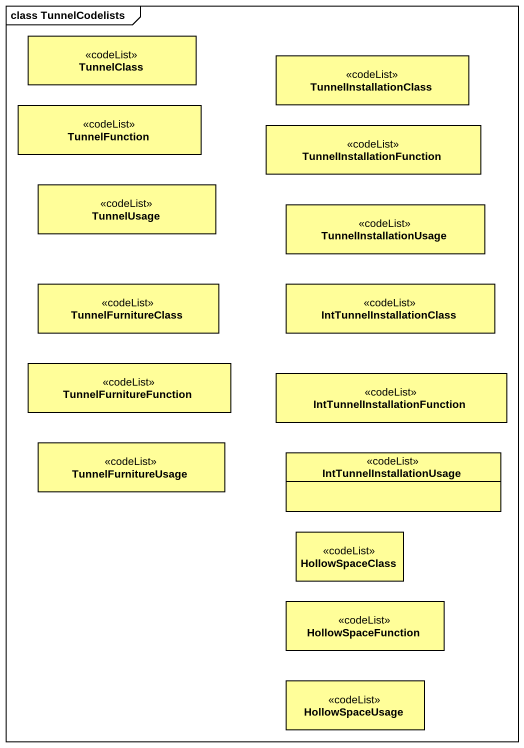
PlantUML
@startuml
mainframe class TunnelCodelists
hide circle
hide empty members
class TunnelClass <<codeList>> #FFFE99
class TunnelInstallationClass <<codeList>> #FFFE99
class TunnelFunction <<codeList>> #FFFE99
class TunnelInstallationFunction <<codeList>> #FFFE99
class TunnelUsage <<codeList>> #FFFE99
class TunnelInstallationUsage <<codeList>> #FFFE99
class TunnelFurnitureClass <<codeList>> #FFFE99
class IntTunnelInstallationClass <<codeList>> #FFFE99
class TunnelFurnitureFunction <<codeList>> #FFFE99
class "IntTunnelInstallationFunction" as IntTunnelInstallationFunctio <<codeList>> #FFFE99
class TunnelFurnitureUsage <<codeList>> #FFFE99
class IntTunnelInstallationUsage <<codeList>> #FFFE99
class HollowSpaceClass <<codeList>> #FFFE99
class HollowSpaceFunction <<codeList>> #FFFE99
class HollowSpaceUsage <<codeList>> #FFFE99
@enduml
